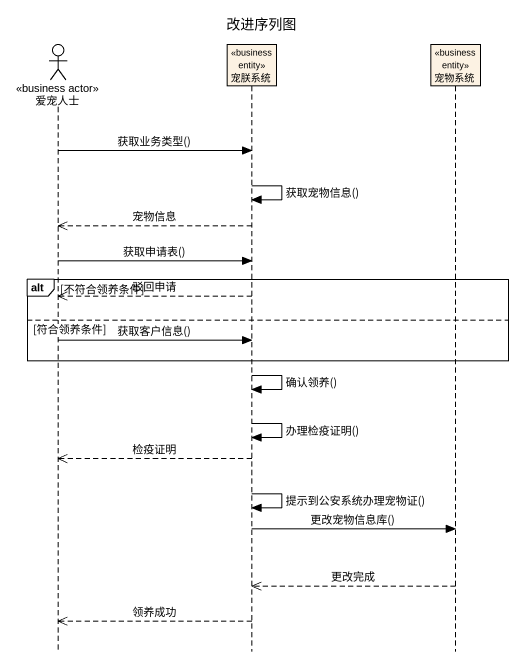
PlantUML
@startuml
title 改进序列图
hide footbox
actor 爱宠人士 <<business actor>>
participant 宠朕系统 <<business entity>>
participant 宠物系统 <<business entity>>

爱宠人士 -> 宠朕系统 : 获取业务类型()
宠朕系统 -> 宠朕系统 : 获取宠物信息()
宠朕系统 -->> 爱宠人士 : 宠物信息
爱宠人士 -> 宠朕系统 : 获取申请表()
alt 不符合领养条件
  宠朕系统 -->> 爱宠人士 : 驳回申请
else 符合领养条件
  爱宠人士 -> 宠朕系统 : 获取客户信息()
end
宠朕系统 -> 宠朕系统 : 确认领养()
宠朕系统 -> 宠朕系统 : 办理检疫证明()
宠朕系统 -->> 爱宠人士 : 检疫证明
宠朕系统 -> 宠朕系统 : 提示到公安系统办理宠物证()
宠朕系统 -> 宠物系统 : 更改宠物信息库()
宠物系统 -->> 宠朕系统 : 更改完成
宠朕系统 -->> 爱宠人士 : 领养成功
@enduml
